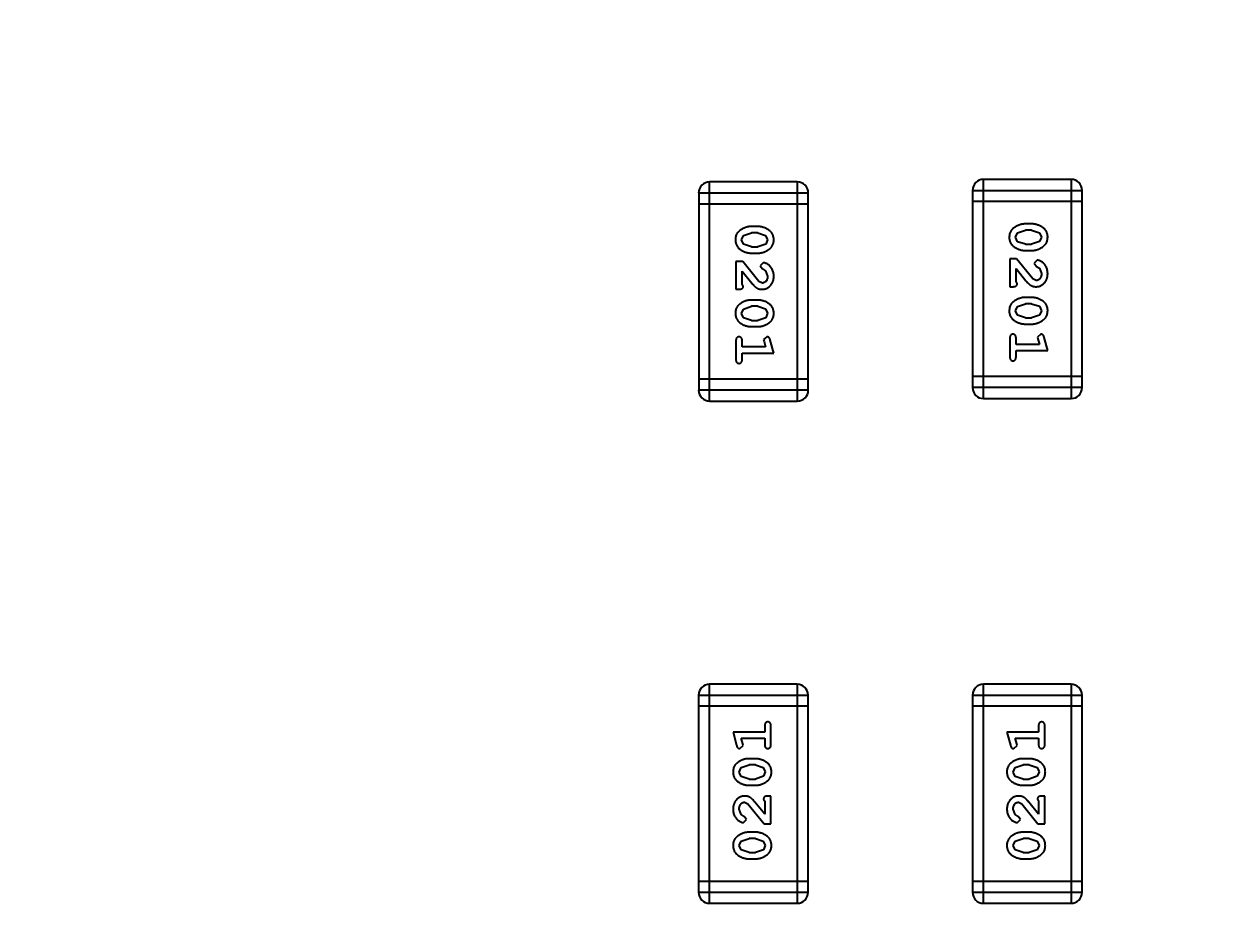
# Model space of a CAD drawing. Header units: inches. Extents: x 398 to 599, y 40 to 151.
# Drawn here: x 560.697 to 563.998, y 84.453 to 86.947 of the extents above; entities that cross this region are included whole.
import ezdxf

# ---------------------------------------------------------------- set-up
doc = ezdxf.new("R2010")
doc.units = ezdxf.units.IN
doc.header["$LTSCALE"] = 1.21
doc.header["$MEASUREMENT"] = 0
doc.header["$PDMODE"] = 3
doc.header["$PDSIZE"] = 0.3125
doc.layers.get('0').update_dxf_attribs({"linetype": 'CONTINUOUS'})
doc.layers.get('Defpoints').update_dxf_attribs({"linetype": 'CONTINUOUS'})
doc.layers.add('DIM', color=3, linetype='CONTINUOUS')
doc.styles.get("Standard").update_dxf_attribs({"font": 'txt', "width": 0.8})
doc.dimstyles.get("Standard").update_dxf_attribs({"dimtxt": 0.15625, "dimasz": 0.1875, "dimexe": 0.125, "dimexo": 0.0625, "dimgap": 0.09, "dimtad": 0, "dimtih": 1, "dimtoh": 1, "dimzin": 4, "dimdsep": 46, "dimtxsty": 'Standard', "dimblk": '_FILLED', "dimblk1": '_FILLED', "dimblk2": '_FILLED', "dimcen": 0.09, "dimazin": 1, "dimtp": 0.01, "dimtm": 0.01, "dimtfac": 1, "dimtofl": 0, "dimtmove": 0, "dimatfit": 3, "dimldrblk": '_FILLED', "dimfxl": 1, "dimtolj": 1, "dimtzin": 4, "dimarcsym": 0})

# ---------------------------------------------------------------- blocks, each defined once
blk = doc.blocks.new('_FILLED')
at = {"color": 0, "linetype": 'ByBlock'}
blk.add_solid([(0, 0), (-1, 0.1667), (-1, -0.1667)], dxfattribs=at)
blk = doc.blocks.new('*D71')
at = {"layer": 'Defpoints', "color": 0}
for p in [(570.261, 87.005), (553.751, 68.4022), (553.751, 64.8591)]:
    blk.add_point(p, dxfattribs=at)
at = {"layer": 'DIM', "color": 0, "lineweight": -2}
for p, q in [((570.261, 86.9425), (570.261, 64.7341)), ((553.751, 68.3397), (553.751, 64.7341)), ((555.751, 64.8591), (559.2494, 64.8591)), ((568.261, 64.8591), (564.7627, 64.8591))]:
    blk.add_line(p, q, dxfattribs=at)
at = {"layer": 'DIM', "color": 0, "lineweight": -2, "xscale": 2, "yscale": 2, "zscale": 2, "rotation": 180}
blk.add_blockref('_FILLED', (553.751, 64.8591), dxfattribs=at)
at = {"layer": 'DIM', "color": 0, "lineweight": -2, "xscale": 2, "yscale": 2, "zscale": 2}
blk.add_blockref('_FILLED', (570.261, 64.8591), dxfattribs=at)
at = {"layer": 'DIM', "color": 0, "insert": (562.006, 64.8591), "char_height": 2, "attachment_point": 5}
blk.add_mtext('\\A1;16.51', dxfattribs=at)

msp = doc.modelspace()

# ---------------------------------------------------------------- linework, layer by layer
at = {"color": 7, "linetype": 'Continuous'}
for p, q in [((562.6053, 85.8974), (562.6053, 86.507)), ((562.8492, 86.507), (562.6053, 86.507)), ((562.8492, 86.507), (562.8492, 85.8974)), ((563.3673, 85.9046), (563.3673, 86.5142)), ((563.6112, 86.5142), (563.3673, 86.5142)), ((563.6112, 86.5142), (563.6112, 85.9046)), ((562.5749, 86.4765), (562.5749, 85.9279)), ((562.5749, 86.4765), (562.8797, 86.4765)), ((562.8797, 85.9279), (562.8797, 86.4765)), ((563.3369, 86.4837), (563.3369, 85.9351)), ((563.3369, 86.4837), (563.6417, 86.4837)), ((563.6417, 85.9351), (563.6417, 86.4837)), ((562.5749, 86.4461), (562.8797, 86.4461)), ((563.3369, 86.4533), (563.6417, 86.4533)), ((562.6995, 86.3582), (562.7218, 86.3658)), ((562.7393, 86.3831), (562.7215, 86.3831)), ((562.739, 86.3658), (562.7218, 86.3658)), ((562.739, 86.3658), (562.7608, 86.3586)), ((563.4562, 86.3532), (563.4615, 86.3654)), ((563.4615, 86.3654), (563.4838, 86.373)), ((563.5013, 86.3903), (563.4835, 86.3903)), ((563.501, 86.373), (563.4838, 86.373)), ((563.501, 86.373), (563.5228, 86.3658)), ((563.5228, 86.3658), (563.5286, 86.3534)), ((562.6942, 86.346), (562.6995, 86.3582)), ((562.7, 86.3338), (562.6942, 86.346)), ((562.7218, 86.3265), (562.7, 86.3338)), ((562.7218, 86.3265), (562.739, 86.3265)), ((562.7613, 86.3341), (562.739, 86.3265)), ((562.7608, 86.3586), (562.7666, 86.3462)), ((562.7666, 86.3462), (562.7613, 86.3341)), ((563.462, 86.341), (563.4562, 86.3532)), ((563.4838, 86.3337), (563.462, 86.341)), ((563.4838, 86.3337), (563.501, 86.3337)), ((563.5233, 86.3413), (563.501, 86.3337)), ((563.5286, 86.3534), (563.5233, 86.3413)), ((562.7215, 86.3092), (562.7393, 86.3092)), ((563.4835, 86.3164), (563.5013, 86.3164)), ((562.6785, 86.2856), (562.6785, 86.2085)), ((562.6974, 86.2856), (562.6785, 86.2856)), ((562.7424, 86.2306), (562.6974, 86.2856)), ((562.7546, 86.2825), (562.7461, 86.2736)), ((562.7461, 86.2736), (562.7527, 86.2652)), ((562.7527, 86.2652), (562.7612, 86.2602)), ((563.4405, 86.2928), (563.4405, 86.2157)), ((563.4594, 86.2928), (563.4405, 86.2928)), ((563.4578, 86.2299), (563.4578, 86.2661)), ((563.4578, 86.2661), (563.4848, 86.2325)), ((563.5043, 86.2378), (563.4594, 86.2928)), ((563.5166, 86.2897), (563.5081, 86.2808)), ((563.5081, 86.2808), (563.5147, 86.2723)), ((563.5147, 86.2723), (563.5232, 86.2674)), ((563.5232, 86.2674), (563.5286, 86.2525)), ((562.6958, 86.2227), (562.6958, 86.2589)), ((562.6958, 86.2589), (562.7228, 86.2253)), ((562.7521, 86.2258), (562.7424, 86.2306)), ((562.7612, 86.2602), (562.7666, 86.2453)), ((563.4609, 86.2244), (563.4578, 86.2299)), ((563.5141, 86.233), (563.5043, 86.2378)), ((562.6785, 86.2085), (562.6864, 86.2085)), ((562.6989, 86.2172), (562.6958, 86.2227)), ((563.4405, 86.2157), (563.4484, 86.2157)), ((562.6995, 86.1537), (562.7218, 86.1613)), ((562.7393, 86.1786), (562.7215, 86.1786)), ((562.739, 86.1613), (562.7218, 86.1613)), ((562.739, 86.1613), (562.7608, 86.1541)), ((563.4615, 86.1609), (563.4838, 86.1685)), ((563.5013, 86.1858), (563.4835, 86.1858)), ((563.501, 86.1685), (563.4838, 86.1685)), ((563.501, 86.1685), (563.5228, 86.1613)), ((563.5228, 86.1613), (563.5286, 86.1489)), ((562.6942, 86.1415), (562.6995, 86.1537)), ((562.7, 86.1292), (562.6942, 86.1415)), ((562.7218, 86.122), (562.7, 86.1292)), ((562.7613, 86.1296), (562.739, 86.122)), ((562.7608, 86.1541), (562.7666, 86.1417)), ((562.7666, 86.1417), (562.7613, 86.1296)), ((563.4562, 86.1487), (563.4615, 86.1609)), ((563.462, 86.1364), (563.4562, 86.1487)), ((563.4838, 86.1292), (563.462, 86.1364)), ((563.4838, 86.1292), (563.501, 86.1292)), ((563.5233, 86.1368), (563.501, 86.1292)), ((563.5286, 86.1489), (563.5233, 86.1368)), ((562.7215, 86.1047), (562.7393, 86.1047)), ((562.7218, 86.122), (562.739, 86.122)), ((563.4835, 86.1119), (563.5013, 86.1119)), ((562.6785, 86.0654), (562.6785, 86.0134)), ((562.6958, 86.0481), (562.6958, 86.0654)), ((562.7648, 86.0764), (562.7556, 86.0685)), ((562.7556, 86.0685), (562.7566, 86.0631)), ((562.7566, 86.0631), (562.7608, 86.0481)), ((562.7839, 86.0308), (562.774, 86.0673)), ((563.4405, 86.0726), (563.4405, 86.0206)), ((563.4578, 86.0553), (563.4578, 86.0726)), ((563.5268, 86.0836), (563.5176, 86.0757)), ((563.5176, 86.0757), (563.5186, 86.0703)), ((563.5186, 86.0703), (563.5228, 86.0553)), ((563.5459, 86.0379), (563.536, 86.0745)), ((562.7608, 86.0481), (562.6958, 86.0481)), ((562.6958, 86.0134), (562.6958, 86.0308)), ((562.6958, 86.0308), (562.7839, 86.0308)), ((563.5228, 86.0553), (563.4578, 86.0553)), ((563.4578, 86.0206), (563.4578, 86.0379)), ((563.4578, 86.0379), (563.5459, 86.0379)), ((563.6417, 85.9656), (563.3369, 85.9656)), ((562.8797, 85.9584), (562.5749, 85.9584)), ((563.6417, 85.9351), (563.3369, 85.9351)), ((562.8797, 85.9279), (562.5749, 85.9279)), ((562.6053, 85.8974), (562.8492, 85.8974)), ((563.3673, 85.9046), (563.6112, 85.9046)), ((562.6051, 84.5005), (562.6051, 85.1101)), ((562.8489, 85.1101), (562.6051, 85.1101)), ((562.8489, 85.1101), (562.8489, 84.5005)), ((563.3671, 84.5005), (563.3671, 85.1101)), ((563.6109, 85.1101), (563.3671, 85.1101)), ((563.6109, 85.1101), (563.6109, 84.5005)), ((562.5746, 85.0796), (562.5746, 84.531)), ((562.5746, 85.0796), (562.8794, 85.0796)), ((562.8794, 84.531), (562.8794, 85.0796)), ((563.3366, 85.0796), (563.3366, 84.531)), ((563.3366, 85.0796), (563.6414, 85.0796)), ((563.6414, 84.531), (563.6414, 85.0796)), ((562.8794, 85.0491), (562.5746, 85.0491)), ((563.6414, 85.0491), (563.3366, 85.0491)), ((562.6704, 84.9768), (562.6803, 84.9402)), ((562.7585, 84.9768), (562.6704, 84.9768)), ((562.7585, 84.9941), (562.7585, 84.9768)), ((562.7758, 84.9422), (562.7758, 84.9941)), ((563.4324, 84.9768), (563.4423, 84.9402)), ((563.5205, 84.9768), (563.4324, 84.9768)), ((563.5205, 84.9941), (563.5205, 84.9768)), ((563.5378, 84.9422), (563.5378, 84.9941)), ((562.6977, 84.9445), (562.6935, 84.9595)), ((562.6935, 84.9595), (562.7585, 84.9595)), ((562.6987, 84.9391), (562.6977, 84.9445)), ((562.7585, 84.9595), (562.7585, 84.9422)), ((563.4597, 84.9445), (563.4555, 84.9595)), ((563.4555, 84.9595), (563.5205, 84.9595)), ((563.4607, 84.9391), (563.4597, 84.9445)), ((563.5205, 84.9595), (563.5205, 84.9422)), ((562.6894, 84.9312), (562.6987, 84.9391)), ((563.4514, 84.9312), (563.4607, 84.9391)), ((562.6877, 84.8658), (562.693, 84.878)), ((562.693, 84.878), (562.7153, 84.8855)), ((562.7327, 84.9028), (562.715, 84.9028)), ((562.7325, 84.8855), (562.7153, 84.8855)), ((562.7325, 84.8855), (562.7543, 84.8783)), ((562.7543, 84.8783), (562.7601, 84.866)), ((563.4497, 84.8658), (563.455, 84.878)), ((563.455, 84.878), (563.4773, 84.8855)), ((563.4947, 84.9028), (563.477, 84.9028)), ((563.4945, 84.8855), (563.4773, 84.8855)), ((563.4945, 84.8855), (563.5163, 84.8783)), ((563.5163, 84.8783), (563.5221, 84.866)), ((562.6935, 84.8535), (562.6877, 84.8658)), ((562.7153, 84.8462), (562.6935, 84.8535)), ((562.7153, 84.8462), (562.7325, 84.8462)), ((562.7548, 84.8539), (562.7325, 84.8462)), ((562.7601, 84.866), (562.7548, 84.8539)), ((563.4555, 84.8535), (563.4497, 84.8658)), ((563.4773, 84.8462), (563.4555, 84.8535)), ((563.4773, 84.8462), (563.4945, 84.8462)), ((563.5168, 84.8539), (563.4945, 84.8462)), ((563.5221, 84.866), (563.5168, 84.8539)), ((562.715, 84.8289), (562.7327, 84.8289)), ((563.477, 84.8289), (563.4947, 84.8289)), ((562.7022, 84.7817), (562.7119, 84.7769)), ((562.7119, 84.7769), (562.7569, 84.7219)), ((562.7585, 84.7487), (562.7314, 84.7823)), ((562.7553, 84.7904), (562.7585, 84.7849)), ((562.7585, 84.7849), (562.7585, 84.7487)), ((562.7758, 84.799), (562.7679, 84.799)), ((562.7758, 84.7219), (562.7758, 84.799)), ((563.4642, 84.7817), (563.4739, 84.7769)), ((563.4739, 84.7769), (563.5189, 84.7219)), ((563.5205, 84.7487), (563.4934, 84.7823)), ((563.5173, 84.7904), (563.5205, 84.7849)), ((563.5205, 84.7849), (563.5205, 84.7487)), ((563.5378, 84.799), (563.5299, 84.799)), ((563.5378, 84.7219), (563.5378, 84.799)), ((562.6931, 84.7473), (562.6877, 84.7622)), ((562.7016, 84.7424), (562.6931, 84.7473)), ((562.7081, 84.7339), (562.7016, 84.7424)), ((563.4551, 84.7473), (563.4497, 84.7622)), ((563.4636, 84.7424), (563.4551, 84.7473)), ((563.4701, 84.7339), (563.4636, 84.7424)), ((562.6997, 84.7251), (562.7081, 84.7339)), ((562.7569, 84.7219), (562.7758, 84.7219)), ((563.4617, 84.7251), (563.4701, 84.7339)), ((563.5189, 84.7219), (563.5378, 84.7219)), ((562.693, 84.6735), (562.7153, 84.681)), ((562.7327, 84.6983), (562.715, 84.6983)), ((562.7325, 84.681), (562.7153, 84.681)), ((562.7325, 84.681), (562.7543, 84.6738)), ((563.455, 84.6735), (563.4773, 84.681)), ((563.4947, 84.6983), (563.477, 84.6983)), ((563.4945, 84.681), (563.4773, 84.681)), ((563.4945, 84.681), (563.5163, 84.6738)), ((562.6877, 84.6613), (562.693, 84.6735)), ((562.6935, 84.649), (562.6877, 84.6613)), ((562.7153, 84.6417), (562.6935, 84.649)), ((562.7548, 84.6493), (562.7325, 84.6417)), ((562.7543, 84.6738), (562.7601, 84.6615)), ((562.7601, 84.6615), (562.7548, 84.6493)), ((563.4497, 84.6613), (563.455, 84.6735)), ((563.4555, 84.649), (563.4497, 84.6613)), ((563.4773, 84.6417), (563.4555, 84.649)), ((563.5168, 84.6493), (563.4945, 84.6417)), ((563.5163, 84.6738), (563.5221, 84.6615)), ((563.5221, 84.6615), (563.5168, 84.6493)), ((562.715, 84.6244), (562.7327, 84.6244)), ((562.7153, 84.6417), (562.7325, 84.6417)), ((563.477, 84.6244), (563.4947, 84.6244)), ((563.4773, 84.6417), (563.4945, 84.6417)), ((562.8794, 84.5615), (562.5746, 84.5615)), ((563.6414, 84.5615), (563.3366, 84.5615)), ((562.8794, 84.531), (562.5746, 84.531)), ((563.6414, 84.531), (563.3366, 84.531)), ((562.6051, 84.5005), (562.8489, 84.5005)), ((563.3671, 84.5005), (563.6109, 84.5005))]:
    msp.add_line(p, q, dxfattribs=at)
for centre, radius, start, end in [((553.751, 92.925), 23, 281.22586, 258.77532), ((553.751, 92.925), 22.75, 294.44334, 241.13427), ((562.6053, 86.4765), 0.0305, 90, 180), ((562.8492, 86.4765), 0.0305, 0, 90), ((563.3673, 86.4837), 0.0305, 90, 180), ((563.6112, 86.4837), 0.0305, 0, 90), ((563.3673, 85.9351), 0.0305, 180, 270), ((563.6112, 85.9351), 0.0305, 270, 0), ((562.6053, 85.9279), 0.0305, 180, 270), ((562.8492, 85.9279), 0.0305, 270, 0), ((562.6051, 85.0796), 0.0305, 90, 180), ((562.8489, 85.0796), 0.0305, 0, 90), ((563.3671, 85.0796), 0.0305, 90, 180), ((563.6109, 85.0796), 0.0305, 0, 90), ((562.6051, 84.531), 0.0305, 180, 270), ((562.8489, 84.531), 0.0305, 270, 0), ((563.3671, 84.531), 0.0305, 180, 270), ((563.6109, 84.531), 0.0305, 270, 0)]:
    msp.add_arc(centre, radius, start, end, dxfattribs=at)
for points, knots in [([(562.7215, 86.3831), (562.7205, 86.3831), (562.7183, 86.3831), (562.7152, 86.3828), (562.712, 86.3823), (562.7089, 86.3816), (562.7059, 86.3807), (562.7029, 86.3796), (562.6999, 86.3783), (562.6971, 86.3769), (562.6943, 86.3753), (562.6918, 86.3737), (562.6895, 86.372), (562.6874, 86.3704), (562.6855, 86.3687), (562.6838, 86.367), (562.6824, 86.3652), (562.6808, 86.3629), (562.6792, 86.3597), (562.6779, 86.3555), (562.6771, 86.3509), (562.677, 86.3477), (562.6769, 86.3461)], [0, 0, 0, 0, 0.049886, 0.09882, 0.148132, 0.19689, 0.246038, 0.295176, 0.345305, 0.395692, 0.445312, 0.491875, 0.535813, 0.577009, 0.616081, 0.652689, 0.687585, 0.720206, 0.785062, 0.85223, 0.923759, 1, 1, 1, 1]), ([(562.7839, 86.3463), (562.7839, 86.3478), (562.7838, 86.3506), (562.7831, 86.3547), (562.7819, 86.3585), (562.7804, 86.3621), (562.7783, 86.3654), (562.7758, 86.3684), (562.7728, 86.3712), (562.7694, 86.3737), (562.7658, 86.3759), (562.7622, 86.3778), (562.7585, 86.3795), (562.7547, 86.3808), (562.7509, 86.3819), (562.7471, 86.3826), (562.7432, 86.3831), (562.7406, 86.3831), (562.7393, 86.3831)], [0, 0, 0, 0, 0.06692, 0.130834, 0.19258, 0.252759, 0.312631, 0.373411, 0.436359, 0.501894, 0.568244, 0.632472, 0.69556, 0.757163, 0.818592, 0.878885, 0.939235, 1, 1, 1, 1]), ([(563.4835, 86.3903), (563.4825, 86.3903), (563.4803, 86.3903), (563.4771, 86.39), (563.474, 86.3895), (563.4709, 86.3888), (563.4679, 86.3879), (563.4649, 86.3868), (563.4619, 86.3855), (563.459, 86.384), (563.4563, 86.3825), (563.4538, 86.3809), (563.4515, 86.3792), (563.4493, 86.3776), (563.4475, 86.3759), (563.4458, 86.3742), (563.4444, 86.3724), (563.4428, 86.3701), (563.4412, 86.3669), (563.4399, 86.3627), (563.4391, 86.3581), (563.439, 86.3549), (563.4389, 86.3533)], [0, 0, 0, 0, 0.049886, 0.09882, 0.148132, 0.19689, 0.246038, 0.295176, 0.345305, 0.395692, 0.445312, 0.491875, 0.535813, 0.577009, 0.616081, 0.652689, 0.687585, 0.720206, 0.785062, 0.85223, 0.923759, 1, 1, 1, 1]), ([(563.5459, 86.3535), (563.5459, 86.355), (563.5458, 86.3578), (563.5451, 86.3619), (563.5439, 86.3657), (563.5424, 86.3693), (563.5403, 86.3726), (563.5378, 86.3756), (563.5348, 86.3784), (563.5314, 86.3809), (563.5278, 86.3831), (563.5241, 86.385), (563.5204, 86.3867), (563.5167, 86.388), (563.5129, 86.3891), (563.509, 86.3898), (563.5052, 86.3903), (563.5026, 86.3903), (563.5013, 86.3903)], [0, 0, 0, 0, 0.06692, 0.130834, 0.19258, 0.252759, 0.312631, 0.373411, 0.436359, 0.501894, 0.568244, 0.632472, 0.69556, 0.757163, 0.818592, 0.878885, 0.939235, 1, 1, 1, 1]), ([(562.6769, 86.3461), (562.677, 86.3447), (562.677, 86.3418), (562.6777, 86.3377), (562.6789, 86.3339), (562.6805, 86.3303), (562.6825, 86.327), (562.685, 86.324), (562.6879, 86.3212), (562.6913, 86.3187), (562.6949, 86.3165), (562.6986, 86.3146), (562.7023, 86.3129), (562.7061, 86.3115), (562.7099, 86.3105), (562.7137, 86.3097), (562.7176, 86.3093), (562.7202, 86.3092), (562.7215, 86.3092)], [0, 0, 0, 0, 0.067217, 0.131051, 0.19272, 0.252824, 0.312745, 0.373449, 0.436041, 0.501494, 0.567761, 0.632087, 0.695096, 0.757109, 0.817993, 0.878657, 0.939311, 1, 1, 1, 1]), ([(562.7393, 86.3092), (562.7404, 86.3092), (562.7425, 86.3093), (562.7457, 86.3096), (562.7488, 86.3101), (562.7519, 86.3108), (562.755, 86.3117), (562.758, 86.3128), (562.761, 86.3141), (562.7638, 86.3156), (562.7666, 86.3172), (562.7691, 86.3188), (562.7714, 86.3205), (562.7735, 86.3221), (562.7754, 86.3239), (562.777, 86.3256), (562.7785, 86.3273), (562.78, 86.3297), (562.7816, 86.3328), (562.783, 86.337), (562.7837, 86.3416), (562.7838, 86.3447), (562.7839, 86.3463)], [0, 0, 0, 0, 0.049855, 0.099516, 0.148482, 0.19758, 0.246804, 0.296268, 0.346517, 0.397047, 0.446826, 0.49336, 0.537801, 0.579207, 0.617974, 0.654833, 0.689171, 0.722088, 0.786392, 0.853518, 0.924186, 1, 1, 1, 1]), ([(563.4389, 86.3533), (563.439, 86.3518), (563.439, 86.349), (563.4397, 86.3449), (563.4409, 86.3411), (563.4425, 86.3375), (563.4445, 86.3342), (563.447, 86.3312), (563.4499, 86.3284), (563.4533, 86.3259), (563.4569, 86.3237), (563.4606, 86.3217), (563.4643, 86.3201), (563.4681, 86.3187), (563.4719, 86.3177), (563.4757, 86.3169), (563.4796, 86.3165), (563.4822, 86.3164), (563.4835, 86.3164)], [0, 0, 0, 0, 0.067217, 0.131051, 0.19272, 0.252824, 0.312745, 0.373449, 0.436041, 0.501494, 0.567761, 0.632087, 0.695096, 0.757109, 0.817993, 0.878657, 0.939311, 1, 1, 1, 1]), ([(563.5013, 86.3164), (563.5023, 86.3164), (563.5045, 86.3165), (563.5077, 86.3167), (563.5108, 86.3173), (563.5139, 86.318), (563.517, 86.3189), (563.52, 86.32), (563.523, 86.3213), (563.5258, 86.3228), (563.5286, 86.3244), (563.5311, 86.326), (563.5334, 86.3277), (563.5355, 86.3293), (563.5374, 86.3311), (563.539, 86.3328), (563.5405, 86.3345), (563.542, 86.3369), (563.5436, 86.34), (563.5449, 86.3442), (563.5457, 86.3487), (563.5458, 86.3519), (563.5459, 86.3535)], [0, 0, 0, 0, 0.049855, 0.099516, 0.148482, 0.19758, 0.246804, 0.296268, 0.346517, 0.397047, 0.446826, 0.49336, 0.537801, 0.579207, 0.617974, 0.654833, 0.689171, 0.722088, 0.786392, 0.853518, 0.924186, 1, 1, 1, 1]), ([(562.7839, 86.2452), (562.7838, 86.2469), (562.7837, 86.2502), (562.7829, 86.2552), (562.7814, 86.2599), (562.7794, 86.2644), (562.777, 86.2686), (562.7741, 86.2722), (562.7709, 86.2754), (562.7673, 86.2779), (562.7638, 86.2798), (562.7604, 86.2813), (562.7574, 86.2822), (562.7555, 86.2824), (562.7546, 86.2825)], [0, 0, 0, 0, 0.098286, 0.193983, 0.289056, 0.384352, 0.477435, 0.566197, 0.652355, 0.737986, 0.818188, 0.887401, 0.94802, 1, 1, 1, 1]), ([(563.5459, 86.2524), (563.5458, 86.2541), (563.5457, 86.2574), (563.5449, 86.2624), (563.5434, 86.2671), (563.5414, 86.2716), (563.539, 86.2758), (563.5361, 86.2794), (563.5329, 86.2826), (563.5293, 86.2851), (563.5258, 86.287), (563.5224, 86.2885), (563.5194, 86.2894), (563.5175, 86.2896), (563.5166, 86.2897)], [0, 0, 0, 0, 0.098286, 0.193983, 0.289056, 0.384352, 0.477435, 0.566197, 0.652355, 0.737986, 0.818188, 0.887401, 0.94802, 1, 1, 1, 1]), ([(562.7511, 86.2085), (562.7522, 86.2086), (562.7544, 86.2086), (562.7577, 86.2091), (562.7608, 86.2099), (562.7638, 86.211), (562.7666, 86.2125), (562.7693, 86.2143), (562.7719, 86.2164), (562.7744, 86.2188), (562.7766, 86.2214), (562.7786, 86.2243), (562.7802, 86.2273), (562.7816, 86.2305), (562.7826, 86.234), (562.7834, 86.2375), (562.7838, 86.2413), (562.7839, 86.2439), (562.7839, 86.2452)], [0, 0, 0, 0, 0.060981, 0.120256, 0.178148, 0.236115, 0.293993, 0.352864, 0.413358, 0.476056, 0.539296, 0.602396, 0.665116, 0.728325, 0.792919, 0.859317, 0.928302, 1, 1, 1, 1]), ([(562.7666, 86.2453), (562.7665, 86.2439), (562.7665, 86.2412), (562.7656, 86.2374), (562.7642, 86.234), (562.7623, 86.2311), (562.76, 86.2288), (562.7576, 86.2271), (562.7549, 86.226), (562.753, 86.2259), (562.7521, 86.2258)], [0, 0, 0, 0, 0.156344, 0.299348, 0.4327, 0.561, 0.682299, 0.791883, 0.89611, 1, 1, 1, 1]), ([(563.4848, 86.2325), (563.4856, 86.2316), (563.4871, 86.2299), (563.4893, 86.2275), (563.4914, 86.2254), (563.4934, 86.2236), (563.4953, 86.2219), (563.497, 86.2206), (563.4987, 86.2195), (563.5007, 86.2184), (563.5033, 86.2173), (563.5065, 86.2164), (563.5098, 86.2158), (563.512, 86.2157), (563.5131, 86.2157)], [0, 0, 0, 0, 0.103002, 0.197728, 0.285279, 0.365235, 0.437224, 0.502446, 0.560545, 0.611446, 0.707576, 0.80349, 0.900532, 1, 1, 1, 1]), ([(563.5131, 86.2157), (563.5142, 86.2158), (563.5164, 86.2158), (563.5197, 86.2163), (563.5228, 86.2171), (563.5258, 86.2182), (563.5286, 86.2197), (563.5313, 86.2215), (563.5339, 86.2236), (563.5363, 86.226), (563.5386, 86.2286), (563.5406, 86.2315), (563.5422, 86.2345), (563.5436, 86.2377), (563.5446, 86.2412), (563.5454, 86.2447), (563.5458, 86.2485), (563.5459, 86.2511), (563.5459, 86.2524)], [0, 0, 0, 0, 0.060981, 0.120256, 0.178148, 0.236115, 0.293993, 0.352864, 0.413358, 0.476056, 0.539296, 0.602396, 0.665116, 0.728325, 0.792919, 0.859317, 0.928302, 1, 1, 1, 1]), ([(563.5286, 86.2525), (563.5285, 86.2511), (563.5285, 86.2484), (563.5276, 86.2446), (563.5262, 86.2412), (563.5243, 86.2383), (563.522, 86.236), (563.5196, 86.2343), (563.5169, 86.2332), (563.515, 86.2331), (563.5141, 86.233)], [0, 0, 0, 0, 0.156344, 0.299348, 0.4327, 0.561, 0.682299, 0.791883, 0.89611, 1, 1, 1, 1]), ([(562.6864, 86.2085), (562.6874, 86.2085), (562.6894, 86.2086), (562.6921, 86.209), (562.6944, 86.2097), (562.6961, 86.2108), (562.6974, 86.2121), (562.6983, 86.2136), (562.6989, 86.2153), (562.6989, 86.2165), (562.6989, 86.2172)], [0, 0, 0, 0, 0.1844, 0.34094, 0.473574, 0.586824, 0.690029, 0.789175, 0.890445, 1, 1, 1, 1]), ([(562.7228, 86.2253), (562.7236, 86.2244), (562.7251, 86.2227), (562.7273, 86.2203), (562.7294, 86.2182), (562.7314, 86.2164), (562.7333, 86.2147), (562.7351, 86.2134), (562.7367, 86.2123), (562.7387, 86.2112), (562.7413, 86.2101), (562.7445, 86.2092), (562.7478, 86.2086), (562.75, 86.2086), (562.7511, 86.2085)], [0, 0, 0, 0, 0.103002, 0.197728, 0.285279, 0.365235, 0.437224, 0.502446, 0.560545, 0.611446, 0.707576, 0.80349, 0.900532, 1, 1, 1, 1]), ([(563.4484, 86.2157), (563.4494, 86.2157), (563.4514, 86.2158), (563.4541, 86.2162), (563.4563, 86.2169), (563.4581, 86.218), (563.4594, 86.2193), (563.4603, 86.2208), (563.4609, 86.2225), (563.4609, 86.2237), (563.4609, 86.2244)], [0, 0, 0, 0, 0.1844, 0.34094, 0.473574, 0.586824, 0.690029, 0.789175, 0.890445, 1, 1, 1, 1]), ([(562.7215, 86.1786), (562.7205, 86.1786), (562.7183, 86.1786), (562.7152, 86.1783), (562.712, 86.1778), (562.7089, 86.1771), (562.7059, 86.1762), (562.7029, 86.1751), (562.6999, 86.1738), (562.6971, 86.1723), (562.6943, 86.1708), (562.6918, 86.1691), (562.6895, 86.1675), (562.6874, 86.1659), (562.6855, 86.1642), (562.6838, 86.1625), (562.6824, 86.1607), (562.6808, 86.1584), (562.6792, 86.1552), (562.6779, 86.151), (562.6771, 86.1464), (562.677, 86.1432), (562.6769, 86.1416)], [0, 0, 0, 0, 0.049886, 0.09882, 0.148132, 0.19689, 0.246038, 0.295176, 0.345305, 0.395692, 0.445312, 0.491875, 0.535813, 0.577009, 0.616081, 0.652689, 0.687585, 0.720206, 0.785062, 0.85223, 0.923759, 1, 1, 1, 1]), ([(562.7839, 86.1418), (562.7839, 86.1433), (562.7838, 86.1461), (562.7831, 86.1502), (562.7819, 86.154), (562.7804, 86.1576), (562.7783, 86.1609), (562.7758, 86.1639), (562.7728, 86.1667), (562.7694, 86.1692), (562.7658, 86.1714), (562.7622, 86.1733), (562.7585, 86.175), (562.7547, 86.1763), (562.7509, 86.1774), (562.7471, 86.1781), (562.7432, 86.1785), (562.7406, 86.1786), (562.7393, 86.1786)], [0, 0, 0, 0, 0.06692, 0.130834, 0.19258, 0.252759, 0.312631, 0.373411, 0.436359, 0.501894, 0.568244, 0.632472, 0.69556, 0.757163, 0.818592, 0.878885, 0.939235, 1, 1, 1, 1]), ([(563.4835, 86.1858), (563.4825, 86.1858), (563.4803, 86.1858), (563.4771, 86.1855), (563.474, 86.185), (563.4709, 86.1843), (563.4679, 86.1834), (563.4649, 86.1823), (563.4619, 86.181), (563.459, 86.1795), (563.4563, 86.178), (563.4538, 86.1763), (563.4515, 86.1747), (563.4493, 86.173), (563.4475, 86.1713), (563.4458, 86.1697), (563.4444, 86.1679), (563.4428, 86.1656), (563.4412, 86.1624), (563.4399, 86.1582), (563.4391, 86.1536), (563.439, 86.1504), (563.4389, 86.1488)], [0, 0, 0, 0, 0.049886, 0.09882, 0.148132, 0.19689, 0.246038, 0.295176, 0.345305, 0.395692, 0.445312, 0.491875, 0.535813, 0.577009, 0.616081, 0.652689, 0.687585, 0.720206, 0.785062, 0.85223, 0.923759, 1, 1, 1, 1]), ([(563.5459, 86.149), (563.5459, 86.1505), (563.5458, 86.1533), (563.5451, 86.1574), (563.5439, 86.1612), (563.5424, 86.1648), (563.5403, 86.1681), (563.5378, 86.1711), (563.5348, 86.1739), (563.5314, 86.1764), (563.5278, 86.1786), (563.5241, 86.1805), (563.5204, 86.1822), (563.5167, 86.1835), (563.5129, 86.1845), (563.509, 86.1853), (563.5052, 86.1857), (563.5026, 86.1858), (563.5013, 86.1858)], [0, 0, 0, 0, 0.06692, 0.130834, 0.19258, 0.252759, 0.312631, 0.373411, 0.436359, 0.501894, 0.568244, 0.632472, 0.69556, 0.757163, 0.818592, 0.878885, 0.939235, 1, 1, 1, 1]), ([(562.6769, 86.1416), (562.677, 86.1401), (562.677, 86.1373), (562.6777, 86.1332), (562.6789, 86.1294), (562.6805, 86.1258), (562.6825, 86.1225), (562.685, 86.1195), (562.6879, 86.1166), (562.6913, 86.1142), (562.6949, 86.112), (562.6986, 86.11), (562.7023, 86.1084), (562.7061, 86.107), (562.7099, 86.106), (562.7137, 86.1052), (562.7176, 86.1048), (562.7202, 86.1047), (562.7215, 86.1047)], [0, 0, 0, 0, 0.067217, 0.131051, 0.19272, 0.252824, 0.312745, 0.373449, 0.436041, 0.501494, 0.567761, 0.632087, 0.695096, 0.757109, 0.817993, 0.878657, 0.939311, 1, 1, 1, 1]), ([(562.7393, 86.1047), (562.7404, 86.1047), (562.7425, 86.1048), (562.7457, 86.105), (562.7488, 86.1056), (562.7519, 86.1062), (562.755, 86.1072), (562.758, 86.1083), (562.761, 86.1096), (562.7638, 86.1111), (562.7666, 86.1127), (562.7691, 86.1143), (562.7714, 86.116), (562.7735, 86.1176), (562.7754, 86.1193), (562.777, 86.121), (562.7785, 86.1228), (562.78, 86.1252), (562.7816, 86.1283), (562.783, 86.1325), (562.7837, 86.137), (562.7838, 86.1402), (562.7839, 86.1418)], [0, 0, 0, 0, 0.049855, 0.099516, 0.148482, 0.19758, 0.246804, 0.296268, 0.346517, 0.397047, 0.446826, 0.49336, 0.537801, 0.579207, 0.617974, 0.654833, 0.689171, 0.722088, 0.786392, 0.853518, 0.924186, 1, 1, 1, 1]), ([(563.4389, 86.1488), (563.439, 86.1473), (563.439, 86.1445), (563.4397, 86.1404), (563.4409, 86.1366), (563.4425, 86.133), (563.4445, 86.1297), (563.447, 86.1267), (563.4499, 86.1238), (563.4533, 86.1214), (563.4569, 86.1192), (563.4606, 86.1172), (563.4643, 86.1156), (563.4681, 86.1142), (563.4719, 86.1132), (563.4757, 86.1124), (563.4796, 86.112), (563.4822, 86.1119), (563.4835, 86.1119)], [0, 0, 0, 0, 0.067217, 0.131051, 0.19272, 0.252824, 0.312745, 0.373449, 0.436041, 0.501494, 0.567761, 0.632087, 0.695096, 0.757109, 0.817993, 0.878657, 0.939311, 1, 1, 1, 1]), ([(563.5013, 86.1119), (563.5023, 86.1119), (563.5045, 86.1119), (563.5077, 86.1122), (563.5108, 86.1128), (563.5139, 86.1134), (563.517, 86.1144), (563.52, 86.1155), (563.523, 86.1168), (563.5258, 86.1183), (563.5286, 86.1199), (563.5311, 86.1215), (563.5334, 86.1232), (563.5355, 86.1248), (563.5374, 86.1265), (563.539, 86.1282), (563.5405, 86.13), (563.542, 86.1323), (563.5436, 86.1355), (563.5449, 86.1397), (563.5457, 86.1442), (563.5458, 86.1474), (563.5459, 86.149)], [0, 0, 0, 0, 0.049855, 0.099516, 0.148482, 0.19758, 0.246804, 0.296268, 0.346517, 0.397047, 0.446826, 0.49336, 0.537801, 0.579207, 0.617974, 0.654833, 0.689171, 0.722088, 0.786392, 0.853518, 0.924186, 1, 1, 1, 1]), ([(562.6871, 86.0764), (562.6865, 86.0763), (562.6854, 86.0763), (562.6837, 86.0758), (562.6822, 86.0749), (562.6808, 86.0738), (562.6797, 86.0722), (562.679, 86.0703), (562.6786, 86.0679), (562.6785, 86.0663), (562.6785, 86.0654)], [0, 0, 0, 0, 0.115051, 0.223278, 0.329269, 0.437893, 0.554681, 0.682591, 0.83103, 1, 1, 1, 1]), ([(562.6958, 86.0654), (562.6958, 86.0663), (562.6957, 86.0679), (562.6953, 86.0703), (562.6945, 86.0722), (562.6935, 86.0738), (562.6921, 86.0749), (562.6906, 86.0758), (562.6889, 86.0763), (562.6878, 86.0763), (562.6871, 86.0764)], [0, 0, 0, 0, 0.169102, 0.317658, 0.446239, 0.563118, 0.671828, 0.776546, 0.884858, 1, 1, 1, 1]), ([(562.774, 86.0673), (562.7738, 86.0682), (562.7733, 86.0697), (562.7724, 86.0718), (562.7715, 86.0735), (562.7705, 86.0746), (562.7693, 86.0754), (562.768, 86.076), (562.7665, 86.0763), (562.7654, 86.0764), (562.7648, 86.0764)], [0, 0, 0, 0, 0.187321, 0.344927, 0.475328, 0.579604, 0.674244, 0.773631, 0.882025, 1, 1, 1, 1]), ([(563.4491, 86.0836), (563.4485, 86.0835), (563.4473, 86.0835), (563.4457, 86.083), (563.4442, 86.0821), (563.4428, 86.081), (563.4417, 86.0794), (563.441, 86.0775), (563.4405, 86.0751), (563.4405, 86.0735), (563.4405, 86.0726)], [0, 0, 0, 0, 0.115051, 0.223278, 0.329269, 0.437893, 0.554681, 0.682591, 0.83103, 1, 1, 1, 1]), ([(563.4578, 86.0726), (563.4578, 86.0735), (563.4577, 86.0751), (563.4573, 86.0775), (563.4565, 86.0794), (563.4554, 86.081), (563.4541, 86.0821), (563.4526, 86.083), (563.4509, 86.0835), (563.4497, 86.0835), (563.4491, 86.0836)], [0, 0, 0, 0, 0.169102, 0.317658, 0.446239, 0.563118, 0.671828, 0.776546, 0.884858, 1, 1, 1, 1]), ([(563.536, 86.0745), (563.5358, 86.0754), (563.5353, 86.0769), (563.5344, 86.079), (563.5335, 86.0806), (563.5325, 86.0818), (563.5313, 86.0826), (563.53, 86.0832), (563.5285, 86.0835), (563.5274, 86.0836), (563.5268, 86.0836)], [0, 0, 0, 0, 0.187321, 0.344927, 0.475328, 0.579604, 0.674244, 0.773631, 0.882025, 1, 1, 1, 1]), ([(562.6785, 86.0134), (562.6785, 86.0126), (562.6786, 86.0109), (562.679, 86.0085), (562.6797, 86.0066), (562.6808, 86.005), (562.6822, 86.0039), (562.6837, 86.003), (562.6854, 86.0025), (562.6865, 86.0025), (562.6871, 86.0024)], [0, 0, 0, 0, 0.169012, 0.317488, 0.445429, 0.560977, 0.67065, 0.776666, 0.88492, 1, 1, 1, 1]), ([(562.6871, 86.0024), (562.6878, 86.0025), (562.6889, 86.0025), (562.6906, 86.003), (562.6921, 86.0039), (562.6934, 86.005), (562.6945, 86.0066), (562.6953, 86.0085), (562.6957, 86.0109), (562.6958, 86.0126), (562.6958, 86.0134)], [0, 0, 0, 0, 0.11517, 0.223509, 0.328254, 0.438012, 0.553651, 0.682263, 0.830856, 1, 1, 1, 1]), ([(563.4405, 86.0206), (563.4405, 86.0197), (563.4405, 86.0181), (563.441, 86.0157), (563.4417, 86.0138), (563.4428, 86.0122), (563.4441, 86.0111), (563.4457, 86.0102), (563.4473, 86.0097), (563.4485, 86.0097), (563.4491, 86.0096)], [0, 0, 0, 0, 0.169012, 0.317488, 0.445429, 0.560977, 0.67065, 0.776666, 0.88492, 1, 1, 1, 1]), ([(563.4491, 86.0096), (563.4497, 86.0097), (563.4509, 86.0097), (563.4526, 86.0102), (563.4541, 86.0111), (563.4554, 86.0122), (563.4565, 86.0138), (563.4573, 86.0157), (563.4577, 86.0181), (563.4578, 86.0197), (563.4578, 86.0206)], [0, 0, 0, 0, 0.11517, 0.223509, 0.328254, 0.438012, 0.553651, 0.682263, 0.830856, 1, 1, 1, 1]), ([(562.7671, 85.0051), (562.7665, 85.0051), (562.7653, 85.005), (562.7637, 85.0045), (562.7622, 85.0037), (562.7608, 85.0025), (562.7598, 85.0009), (562.759, 84.999), (562.7585, 84.9967), (562.7585, 84.995), (562.7585, 84.9941)], [0, 0, 0, 0, 0.11517, 0.223509, 0.328254, 0.438012, 0.553651, 0.682263, 0.830856, 1, 1, 1, 1]), ([(562.7758, 84.9941), (562.7758, 84.995), (562.7757, 84.9967), (562.7753, 84.999), (562.7745, 85.001), (562.7734, 85.0025), (562.7721, 85.0037), (562.7706, 85.0045), (562.7689, 85.005), (562.7677, 85.0051), (562.7671, 85.0051)], [0, 0, 0, 0, 0.169012, 0.317488, 0.445429, 0.560977, 0.67065, 0.776666, 0.88492, 1, 1, 1, 1]), ([(563.5291, 85.0051), (563.5285, 85.0051), (563.5273, 85.005), (563.5257, 85.0045), (563.5242, 85.0037), (563.5228, 85.0025), (563.5218, 85.0009), (563.521, 84.999), (563.5205, 84.9967), (563.5205, 84.995), (563.5205, 84.9941)], [0, 0, 0, 0, 0.11517, 0.223509, 0.328254, 0.438012, 0.553651, 0.682263, 0.830856, 1, 1, 1, 1]), ([(563.5378, 84.9941), (563.5378, 84.995), (563.5377, 84.9967), (563.5373, 84.999), (563.5365, 85.001), (563.5354, 85.0025), (563.5341, 85.0037), (563.5326, 85.0045), (563.5309, 85.005), (563.5297, 85.0051), (563.5291, 85.0051)], [0, 0, 0, 0, 0.169012, 0.317488, 0.445429, 0.560977, 0.67065, 0.776666, 0.88492, 1, 1, 1, 1]), ([(562.6803, 84.9402), (562.6805, 84.9394), (562.681, 84.9378), (562.6818, 84.9357), (562.6828, 84.9341), (562.6838, 84.9329), (562.685, 84.9321), (562.6863, 84.9316), (562.6878, 84.9312), (562.6889, 84.9312), (562.6894, 84.9312)], [0, 0, 0, 0, 0.187321, 0.344927, 0.475328, 0.579604, 0.674244, 0.773631, 0.882025, 1, 1, 1, 1]), ([(562.7585, 84.9422), (562.7585, 84.9413), (562.7585, 84.9396), (562.759, 84.9373), (562.7598, 84.9353), (562.7608, 84.9337), (562.7622, 84.9326), (562.7637, 84.9318), (562.7653, 84.9313), (562.7665, 84.9312), (562.7671, 84.9312)], [0, 0, 0, 0, 0.169102, 0.317658, 0.446239, 0.563118, 0.671828, 0.776546, 0.884858, 1, 1, 1, 1]), ([(562.7671, 84.9312), (562.7677, 84.9312), (562.7689, 84.9313), (562.7706, 84.9318), (562.7721, 84.9326), (562.7735, 84.9337), (562.7745, 84.9353), (562.7753, 84.9373), (562.7757, 84.9396), (562.7758, 84.9413), (562.7758, 84.9422)], [0, 0, 0, 0, 0.115051, 0.223278, 0.329269, 0.437893, 0.554681, 0.682591, 0.83103, 1, 1, 1, 1]), ([(563.4423, 84.9402), (563.4425, 84.9394), (563.443, 84.9378), (563.4438, 84.9357), (563.4448, 84.9341), (563.4458, 84.9329), (563.447, 84.9321), (563.4483, 84.9316), (563.4498, 84.9312), (563.4509, 84.9312), (563.4514, 84.9312)], [0, 0, 0, 0, 0.187321, 0.344927, 0.475328, 0.579604, 0.674244, 0.773631, 0.882025, 1, 1, 1, 1]), ([(563.5205, 84.9422), (563.5205, 84.9413), (563.5205, 84.9396), (563.521, 84.9373), (563.5218, 84.9353), (563.5228, 84.9337), (563.5242, 84.9326), (563.5257, 84.9318), (563.5273, 84.9313), (563.5285, 84.9312), (563.5291, 84.9312)], [0, 0, 0, 0, 0.169102, 0.317658, 0.446239, 0.563118, 0.671828, 0.776546, 0.884858, 1, 1, 1, 1]), ([(563.5291, 84.9312), (563.5297, 84.9312), (563.5309, 84.9313), (563.5326, 84.9318), (563.5341, 84.9326), (563.5355, 84.9337), (563.5365, 84.9353), (563.5373, 84.9373), (563.5377, 84.9396), (563.5378, 84.9413), (563.5378, 84.9422)], [0, 0, 0, 0, 0.115051, 0.223278, 0.329269, 0.437893, 0.554681, 0.682591, 0.83103, 1, 1, 1, 1]), ([(562.715, 84.9028), (562.7139, 84.9028), (562.7118, 84.9028), (562.7086, 84.9025), (562.7055, 84.902), (562.7023, 84.9013), (562.6993, 84.9004), (562.6963, 84.8993), (562.6933, 84.898), (562.6904, 84.8965), (562.6877, 84.8949), (562.6852, 84.8932), (562.6828, 84.8916), (562.6807, 84.8899), (562.6789, 84.8882), (562.6772, 84.8865), (562.6758, 84.8848), (562.6742, 84.8824), (562.6726, 84.8792), (562.6713, 84.875), (562.6705, 84.8705), (562.6704, 84.8673), (562.6704, 84.8657)], [0, 0, 0, 0, 0.049855, 0.099516, 0.148482, 0.19758, 0.246804, 0.296268, 0.346517, 0.397047, 0.446826, 0.49336, 0.537801, 0.579207, 0.617974, 0.654833, 0.689171, 0.722088, 0.786392, 0.853518, 0.924186, 1, 1, 1, 1]), ([(562.7774, 84.8659), (562.7773, 84.8674), (562.7772, 84.8702), (562.7765, 84.8743), (562.7754, 84.8781), (562.7738, 84.8817), (562.7718, 84.885), (562.7693, 84.8881), (562.7663, 84.8909), (562.7629, 84.8933), (562.7593, 84.8955), (562.7557, 84.8975), (562.752, 84.8991), (562.7482, 84.9005), (562.7444, 84.9015), (562.7405, 84.9023), (562.7367, 84.9028), (562.734, 84.9028), (562.7327, 84.9028)], [0, 0, 0, 0, 0.067217, 0.131051, 0.19272, 0.252824, 0.312745, 0.373449, 0.436041, 0.501494, 0.567761, 0.632087, 0.695096, 0.757109, 0.817993, 0.878657, 0.939311, 1, 1, 1, 1]), ([(563.477, 84.9028), (563.4759, 84.9028), (563.4738, 84.9028), (563.4706, 84.9025), (563.4675, 84.902), (563.4644, 84.9013), (563.4613, 84.9004), (563.4583, 84.8993), (563.4553, 84.898), (563.4524, 84.8965), (563.4497, 84.8949), (563.4472, 84.8932), (563.4448, 84.8916), (563.4427, 84.8899), (563.4409, 84.8882), (563.4392, 84.8865), (563.4378, 84.8848), (563.4362, 84.8824), (563.4346, 84.8792), (563.4333, 84.875), (563.4325, 84.8705), (563.4324, 84.8673), (563.4324, 84.8657)], [0, 0, 0, 0, 0.049855, 0.099516, 0.148482, 0.19758, 0.246804, 0.296268, 0.346517, 0.397047, 0.446826, 0.49336, 0.537801, 0.579207, 0.617974, 0.654833, 0.689171, 0.722088, 0.786392, 0.853518, 0.924186, 1, 1, 1, 1]), ([(563.5394, 84.8659), (563.5393, 84.8674), (563.5392, 84.8702), (563.5385, 84.8743), (563.5374, 84.8781), (563.5358, 84.8817), (563.5338, 84.885), (563.5313, 84.8881), (563.5283, 84.8909), (563.5249, 84.8933), (563.5213, 84.8955), (563.5177, 84.8975), (563.514, 84.8991), (563.5102, 84.9005), (563.5064, 84.9015), (563.5025, 84.9023), (563.4987, 84.9028), (563.496, 84.9028), (563.4947, 84.9028)], [0, 0, 0, 0, 0.067217, 0.131051, 0.19272, 0.252824, 0.312745, 0.373449, 0.436041, 0.501494, 0.567761, 0.632087, 0.695096, 0.757109, 0.817993, 0.878657, 0.939311, 1, 1, 1, 1]), ([(562.6704, 84.8657), (562.6704, 84.8643), (562.6705, 84.8615), (562.6712, 84.8574), (562.6723, 84.8535), (562.6739, 84.85), (562.676, 84.8467), (562.6785, 84.8436), (562.6815, 84.8408), (562.6848, 84.8384), (562.6884, 84.8362), (562.6921, 84.8342), (562.6958, 84.8326), (562.6996, 84.8313), (562.7034, 84.8302), (562.7072, 84.8295), (562.7111, 84.829), (562.7137, 84.8289), (562.715, 84.8289)], [0, 0, 0, 0, 0.06692, 0.130834, 0.19258, 0.252759, 0.312631, 0.373411, 0.436359, 0.501894, 0.568244, 0.632472, 0.69556, 0.757163, 0.818592, 0.878885, 0.939235, 1, 1, 1, 1]), ([(562.7327, 84.8289), (562.7338, 84.8289), (562.7359, 84.829), (562.7391, 84.8293), (562.7423, 84.8298), (562.7453, 84.8305), (562.7484, 84.8313), (562.7514, 84.8325), (562.7543, 84.8337), (562.7572, 84.8352), (562.76, 84.8368), (562.7625, 84.8384), (562.7648, 84.84), (562.7669, 84.8417), (562.7688, 84.8434), (562.7705, 84.8451), (562.7719, 84.8468), (562.7735, 84.8492), (562.7751, 84.8524), (562.7764, 84.8566), (562.7772, 84.8611), (562.7773, 84.8643), (562.7774, 84.8659)], [0, 0, 0, 0, 0.049886, 0.09882, 0.148132, 0.19689, 0.246038, 0.295176, 0.345305, 0.395692, 0.445312, 0.491875, 0.535813, 0.577009, 0.616081, 0.652689, 0.687585, 0.720206, 0.785062, 0.85223, 0.923759, 1, 1, 1, 1]), ([(563.4324, 84.8657), (563.4324, 84.8643), (563.4325, 84.8615), (563.4332, 84.8574), (563.4343, 84.8535), (563.4359, 84.85), (563.438, 84.8467), (563.4405, 84.8436), (563.4435, 84.8408), (563.4468, 84.8384), (563.4504, 84.8362), (563.4541, 84.8342), (563.4578, 84.8326), (563.4616, 84.8313), (563.4654, 84.8302), (563.4692, 84.8295), (563.4731, 84.829), (563.4757, 84.8289), (563.477, 84.8289)], [0, 0, 0, 0, 0.06692, 0.130834, 0.19258, 0.252759, 0.312631, 0.373411, 0.436359, 0.501894, 0.568244, 0.632472, 0.69556, 0.757163, 0.818592, 0.878885, 0.939235, 1, 1, 1, 1]), ([(563.4947, 84.8289), (563.4958, 84.8289), (563.4979, 84.829), (563.5011, 84.8293), (563.5043, 84.8298), (563.5073, 84.8305), (563.5104, 84.8313), (563.5134, 84.8325), (563.5163, 84.8337), (563.5192, 84.8352), (563.522, 84.8368), (563.5245, 84.8384), (563.5268, 84.84), (563.5289, 84.8417), (563.5308, 84.8434), (563.5325, 84.8451), (563.5339, 84.8468), (563.5355, 84.8492), (563.5371, 84.8524), (563.5384, 84.8566), (563.5392, 84.8611), (563.5393, 84.8643), (563.5394, 84.8659)], [0, 0, 0, 0, 0.049886, 0.09882, 0.148132, 0.19689, 0.246038, 0.295176, 0.345305, 0.395692, 0.445312, 0.491875, 0.535813, 0.577009, 0.616081, 0.652689, 0.687585, 0.720206, 0.785062, 0.85223, 0.923759, 1, 1, 1, 1]), ([(562.7031, 84.799), (562.702, 84.799), (562.6998, 84.7989), (562.6966, 84.7984), (562.6935, 84.7976), (562.6905, 84.7965), (562.6877, 84.795), (562.685, 84.7932), (562.6824, 84.7911), (562.6799, 84.7887), (562.6777, 84.7861), (562.6757, 84.7832), (562.6741, 84.7802), (562.6727, 84.777), (562.6717, 84.7736), (562.6709, 84.77), (562.6705, 84.7662), (562.6704, 84.7637), (562.6704, 84.7623)], [0, 0, 0, 0, 0.060981, 0.120256, 0.178148, 0.236115, 0.293993, 0.352864, 0.413358, 0.476056, 0.539296, 0.602396, 0.665116, 0.728325, 0.792919, 0.859317, 0.928302, 1, 1, 1, 1]), ([(562.6877, 84.7622), (562.6877, 84.7636), (562.6878, 84.7663), (562.6887, 84.7701), (562.69, 84.7735), (562.692, 84.7764), (562.6942, 84.7787), (562.6967, 84.7805), (562.6994, 84.7815), (562.7013, 84.7816), (562.7022, 84.7817)], [0, 0, 0, 0, 0.156344, 0.299348, 0.4327, 0.561, 0.682299, 0.791883, 0.89611, 1, 1, 1, 1]), ([(562.7314, 84.7823), (562.7307, 84.7831), (562.7292, 84.7848), (562.727, 84.7872), (562.7249, 84.7893), (562.7229, 84.7912), (562.721, 84.7928), (562.7192, 84.7941), (562.7176, 84.7953), (562.7155, 84.7964), (562.713, 84.7975), (562.7098, 84.7984), (562.7065, 84.7989), (562.7043, 84.799), (562.7031, 84.799)], [0, 0, 0, 0, 0.103002, 0.197728, 0.285279, 0.365235, 0.437224, 0.502446, 0.560545, 0.611446, 0.707576, 0.80349, 0.900532, 1, 1, 1, 1]), ([(562.7679, 84.799), (562.7669, 84.799), (562.7649, 84.799), (562.7622, 84.7985), (562.7599, 84.7978), (562.7582, 84.7968), (562.7569, 84.7955), (562.756, 84.7939), (562.7554, 84.7922), (562.7554, 84.791), (562.7553, 84.7904)], [0, 0, 0, 0, 0.1844, 0.34094, 0.473574, 0.586824, 0.690029, 0.789175, 0.890445, 1, 1, 1, 1]), ([(563.4652, 84.799), (563.464, 84.799), (563.4618, 84.7989), (563.4586, 84.7984), (563.4555, 84.7976), (563.4525, 84.7965), (563.4497, 84.795), (563.447, 84.7932), (563.4444, 84.7911), (563.4419, 84.7887), (563.4397, 84.7861), (563.4377, 84.7832), (563.4361, 84.7802), (563.4347, 84.777), (563.4337, 84.7736), (563.4329, 84.77), (563.4325, 84.7662), (563.4324, 84.7637), (563.4324, 84.7623)], [0, 0, 0, 0, 0.060981, 0.120256, 0.178148, 0.236115, 0.293993, 0.352864, 0.413358, 0.476056, 0.539296, 0.602396, 0.665116, 0.728325, 0.792919, 0.859317, 0.928302, 1, 1, 1, 1]), ([(563.4497, 84.7622), (563.4497, 84.7636), (563.4498, 84.7663), (563.4507, 84.7701), (563.452, 84.7735), (563.454, 84.7764), (563.4562, 84.7787), (563.4587, 84.7805), (563.4614, 84.7815), (563.4633, 84.7816), (563.4642, 84.7817)], [0, 0, 0, 0, 0.156344, 0.299348, 0.4327, 0.561, 0.682299, 0.791883, 0.89611, 1, 1, 1, 1]), ([(563.4934, 84.7823), (563.4927, 84.7831), (563.4912, 84.7848), (563.489, 84.7872), (563.4869, 84.7893), (563.4849, 84.7912), (563.483, 84.7928), (563.4812, 84.7941), (563.4796, 84.7953), (563.4775, 84.7964), (563.475, 84.7975), (563.4718, 84.7984), (563.4685, 84.7989), (563.4663, 84.799), (563.4652, 84.799)], [0, 0, 0, 0, 0.103002, 0.197728, 0.285279, 0.365235, 0.437224, 0.502446, 0.560545, 0.611446, 0.707576, 0.80349, 0.900532, 1, 1, 1, 1]), ([(563.5299, 84.799), (563.5289, 84.799), (563.5269, 84.799), (563.5242, 84.7985), (563.5219, 84.7978), (563.5202, 84.7968), (563.5189, 84.7955), (563.518, 84.7939), (563.5174, 84.7922), (563.5174, 84.791), (563.5173, 84.7904)], [0, 0, 0, 0, 0.1844, 0.34094, 0.473574, 0.586824, 0.690029, 0.789175, 0.890445, 1, 1, 1, 1]), ([(562.6704, 84.7623), (562.6704, 84.7606), (562.6706, 84.7573), (562.6714, 84.7523), (562.6728, 84.7476), (562.6748, 84.7431), (562.6773, 84.739), (562.6801, 84.7353), (562.6834, 84.7322), (562.687, 84.7297), (562.6905, 84.7277), (562.6938, 84.7262), (562.6969, 84.7253), (562.6988, 84.7251), (562.6997, 84.7251)], [0, 0, 0, 0, 0.098286, 0.193983, 0.289056, 0.384352, 0.477435, 0.566197, 0.652355, 0.737986, 0.818188, 0.887401, 0.94802, 1, 1, 1, 1]), ([(563.4324, 84.7623), (563.4324, 84.7606), (563.4326, 84.7573), (563.4334, 84.7523), (563.4348, 84.7476), (563.4368, 84.7431), (563.4393, 84.739), (563.4421, 84.7353), (563.4454, 84.7322), (563.449, 84.7297), (563.4525, 84.7277), (563.4558, 84.7262), (563.4589, 84.7253), (563.4608, 84.7251), (563.4617, 84.7251)], [0, 0, 0, 0, 0.098286, 0.193983, 0.289056, 0.384352, 0.477435, 0.566197, 0.652355, 0.737986, 0.818188, 0.887401, 0.94802, 1, 1, 1, 1]), ([(562.715, 84.6983), (562.7139, 84.6983), (562.7118, 84.6983), (562.7086, 84.698), (562.7055, 84.6974), (562.7023, 84.6968), (562.6993, 84.6959), (562.6963, 84.6947), (562.6933, 84.6934), (562.6904, 84.6919), (562.6877, 84.6903), (562.6852, 84.6887), (562.6828, 84.6871), (562.6807, 84.6854), (562.6789, 84.6837), (562.6772, 84.682), (562.6758, 84.6802), (562.6742, 84.6779), (562.6726, 84.6747), (562.6713, 84.6705), (562.6705, 84.666), (562.6704, 84.6628), (562.6704, 84.6612)], [0, 0, 0, 0, 0.049855, 0.099516, 0.148482, 0.19758, 0.246804, 0.296268, 0.346517, 0.397047, 0.446826, 0.49336, 0.537801, 0.579207, 0.617974, 0.654833, 0.689171, 0.722088, 0.786392, 0.853518, 0.924186, 1, 1, 1, 1]), ([(562.7774, 84.6614), (562.7773, 84.6629), (562.7772, 84.6657), (562.7765, 84.6698), (562.7754, 84.6736), (562.7738, 84.6772), (562.7718, 84.6805), (562.7693, 84.6836), (562.7663, 84.6864), (562.7629, 84.6888), (562.7593, 84.691), (562.7557, 84.693), (562.752, 84.6946), (562.7482, 84.696), (562.7444, 84.697), (562.7405, 84.6978), (562.7367, 84.6982), (562.734, 84.6983), (562.7327, 84.6983)], [0, 0, 0, 0, 0.067217, 0.131051, 0.19272, 0.252824, 0.312745, 0.373449, 0.436041, 0.501494, 0.567761, 0.632087, 0.695096, 0.757109, 0.817993, 0.878657, 0.939311, 1, 1, 1, 1]), ([(563.477, 84.6983), (563.4759, 84.6983), (563.4738, 84.6983), (563.4706, 84.698), (563.4675, 84.6974), (563.4644, 84.6968), (563.4613, 84.6959), (563.4583, 84.6947), (563.4553, 84.6934), (563.4524, 84.6919), (563.4497, 84.6903), (563.4472, 84.6887), (563.4448, 84.6871), (563.4427, 84.6854), (563.4409, 84.6837), (563.4392, 84.682), (563.4378, 84.6802), (563.4362, 84.6779), (563.4346, 84.6747), (563.4333, 84.6705), (563.4325, 84.666), (563.4324, 84.6628), (563.4324, 84.6612)], [0, 0, 0, 0, 0.049855, 0.099516, 0.148482, 0.19758, 0.246804, 0.296268, 0.346517, 0.397047, 0.446826, 0.49336, 0.537801, 0.579207, 0.617974, 0.654833, 0.689171, 0.722088, 0.786392, 0.853518, 0.924186, 1, 1, 1, 1]), ([(563.5394, 84.6614), (563.5393, 84.6629), (563.5392, 84.6657), (563.5385, 84.6698), (563.5374, 84.6736), (563.5358, 84.6772), (563.5338, 84.6805), (563.5313, 84.6836), (563.5283, 84.6864), (563.5249, 84.6888), (563.5213, 84.691), (563.5177, 84.693), (563.514, 84.6946), (563.5102, 84.696), (563.5064, 84.697), (563.5025, 84.6978), (563.4987, 84.6982), (563.496, 84.6983), (563.4947, 84.6983)], [0, 0, 0, 0, 0.067217, 0.131051, 0.19272, 0.252824, 0.312745, 0.373449, 0.436041, 0.501494, 0.567761, 0.632087, 0.695096, 0.757109, 0.817993, 0.878657, 0.939311, 1, 1, 1, 1]), ([(562.6704, 84.6612), (562.6704, 84.6598), (562.6705, 84.6569), (562.6712, 84.6529), (562.6723, 84.649), (562.6739, 84.6454), (562.676, 84.6422), (562.6785, 84.6391), (562.6815, 84.6363), (562.6848, 84.6339), (562.6884, 84.6317), (562.6921, 84.6297), (562.6958, 84.6281), (562.6996, 84.6267), (562.7034, 84.6257), (562.7072, 84.6249), (562.7111, 84.6245), (562.7137, 84.6244), (562.715, 84.6244)], [0, 0, 0, 0, 0.06692, 0.130834, 0.19258, 0.252759, 0.312631, 0.373411, 0.436359, 0.501894, 0.568244, 0.632472, 0.69556, 0.757163, 0.818592, 0.878885, 0.939235, 1, 1, 1, 1]), ([(562.7327, 84.6244), (562.7338, 84.6244), (562.7359, 84.6244), (562.7391, 84.6248), (562.7423, 84.6252), (562.7453, 84.6259), (562.7484, 84.6268), (562.7514, 84.6279), (562.7543, 84.6292), (562.7572, 84.6307), (562.76, 84.6323), (562.7625, 84.6339), (562.7648, 84.6355), (562.7669, 84.6372), (562.7688, 84.6389), (562.7705, 84.6406), (562.7719, 84.6423), (562.7735, 84.6447), (562.7751, 84.6478), (562.7764, 84.652), (562.7772, 84.6566), (562.7773, 84.6598), (562.7774, 84.6614)], [0, 0, 0, 0, 0.049886, 0.09882, 0.148132, 0.19689, 0.246038, 0.295176, 0.345305, 0.395692, 0.445312, 0.491875, 0.535813, 0.577009, 0.616081, 0.652689, 0.687585, 0.720206, 0.785062, 0.85223, 0.923759, 1, 1, 1, 1]), ([(563.4324, 84.6612), (563.4324, 84.6598), (563.4325, 84.6569), (563.4332, 84.6529), (563.4343, 84.649), (563.4359, 84.6454), (563.438, 84.6422), (563.4405, 84.6391), (563.4435, 84.6363), (563.4468, 84.6339), (563.4504, 84.6317), (563.4541, 84.6297), (563.4578, 84.6281), (563.4616, 84.6267), (563.4654, 84.6257), (563.4692, 84.6249), (563.4731, 84.6245), (563.4757, 84.6244), (563.477, 84.6244)], [0, 0, 0, 0, 0.06692, 0.130834, 0.19258, 0.252759, 0.312631, 0.373411, 0.436359, 0.501894, 0.568244, 0.632472, 0.69556, 0.757163, 0.818592, 0.878885, 0.939235, 1, 1, 1, 1]), ([(563.4947, 84.6244), (563.4958, 84.6244), (563.4979, 84.6244), (563.5011, 84.6248), (563.5043, 84.6252), (563.5073, 84.6259), (563.5104, 84.6268), (563.5134, 84.6279), (563.5163, 84.6292), (563.5192, 84.6307), (563.522, 84.6323), (563.5245, 84.6339), (563.5268, 84.6355), (563.5289, 84.6372), (563.5308, 84.6389), (563.5325, 84.6406), (563.5339, 84.6423), (563.5355, 84.6447), (563.5371, 84.6478), (563.5384, 84.652), (563.5392, 84.6566), (563.5393, 84.6598), (563.5394, 84.6614)], [0, 0, 0, 0, 0.049886, 0.09882, 0.148132, 0.19689, 0.246038, 0.295176, 0.345305, 0.395692, 0.445312, 0.491875, 0.535813, 0.577009, 0.616081, 0.652689, 0.687585, 0.720206, 0.785062, 0.85223, 0.923759, 1, 1, 1, 1])]:
    msp.add_open_spline(points, degree=3, knots=knots, dxfattribs=at)

# ---------------------------------------------------------------- dimensions: what is measured, and where the dimension line sits
at = {"layer": 'DIM'}
dim = msp.add_linear_dim(base=(553.751, 64.8591), p1=(570.261, 87.005), p2=(553.751, 68.4022), dimstyle='Standard', override={"dimtxt": 2, "dimasz": 2, "dimtih": 0, "dimtoh": 0, "dimzin": 0, "dimcen": 0.198, "dimadec": 0, "dimazin": 0, "dimtp": 0, "dimtm": 0, "dimtdec": 4, "dimtzin": 0}, dxfattribs=at)
dim.commit()
dim.dimension.update_dxf_attribs({"geometry": '*D71', "text_midpoint": (562.006, 64.8591)})

doc.saveas('drawing.dxf')
